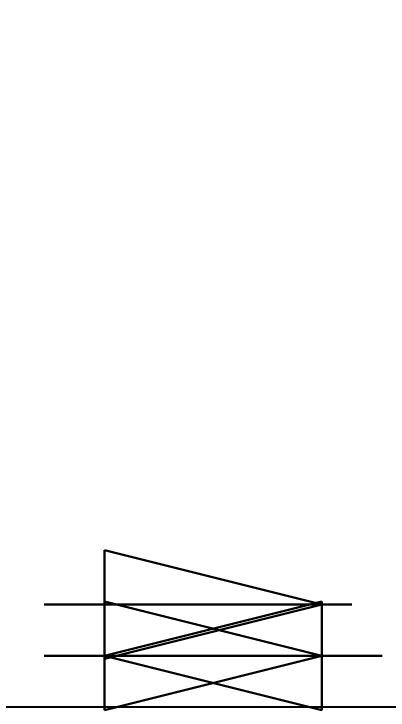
# Model space of a CAD drawing. Header units: millimetres. Extents: x -3034 to 15462, y -2134 to 3720.
# Drawn here: x -909 to -362, y -4 to 1013 of the extents above; entities that cross this region are included whole.
import ezdxf

# ---------------------------------------------------------------- set-up
doc = ezdxf.new("R2010")
doc.units = ezdxf.units.MM
for name, color, linetype in [('DIMENSIONS', 7, 'Continuous'), ('FLOW_INLET', 1, 'Continuous'), ('FLOW_OUTLET', 5, 'Continuous')]:
    doc.layers.add(name, color=color, linetype=linetype)
doc.styles.add('ARIAL', font='arial.ttf')
doc.dimstyles.get("Standard").update_dxf_attribs({"dimtxt": 2.5, "dimasz": 2.5, "dimexe": 1.25, "dimexo": 0.625, "dimtad": 1, "dimcen": 2.5, "dimazin": 3, "dimtfac": 1, "dimtmove": 0, "dimatfit": 3})

msp = doc.modelspace()

# ---------------------------------------------------------------- linework, layer by layer
at = {"layer": 'FLOW_INLET', "color": 1, "lineweight": 30}
for p, q in [((-776.1, 229.4), (-458.6, 150)), ((-776.1, 70.6), (-776.1, 229.4)), ((-776.1, 154.4), (-458.6, 75)), ((-776.1, -4.4), (-776.1, 154.4)), ((-864.3, 150), (-414.5, 150)), ((-776.1, 70.6), (-458.6, 150)), ((-864.3, 75), (-414.5, 75)), ((-776.1, -4.4), (-458.6, 75))]:
    msp.add_line(p, q, dxfattribs=at)
at = {"layer": 'FLOW_OUTLET', "color": 5, "lineweight": 30}
for p, q in [((-458.6, 154.4), (-776.1, 75)), ((-458.6, 154.4), (-776.1, 75)), ((-458.6, -4.4), (-458.6, 154.4)), ((-458.6, -4.4), (-458.6, 154.4)), ((-370.4, 75), (-820.2, 75)), ((-370.4, 75), (-820.2, 75)), ((-458.6, -4.4), (-776.1, 75)), ((-458.6, -4.4), (-776.1, 75))]:
    msp.add_line(p, q, dxfattribs=at)

# ---------------------------------------------------------------- dimensions: what is measured, and where the dimension line sits
at = {"layer": 'DIMENSIONS'}
for base, p2 in [((-2716.4, 0), (-158.7, 3000)), ((-2363.6, 0), (-158.7, 3000)), ((-2010.8, 0), (-158.7, 3000)), ((-1305.3, 0), (-158.7, 1560))]:
    msp.add_linear_dim(base=base, p1=(-158.7, 0), p2=p2, angle=90, dimstyle='Standard', override={"dimtxt": 101.035556, "dimasz": 79.375, "dimexe": 52.916667, "dimexo": 0, "dimgap": 44.097222, "dimtad": 1, "dimtih": 0, "dimtoh": 0, "dimdec": 0, "dimtxsty": 'ARIAL', "dimclrd": 7, "dimclre": 7, "dimclrt": 7}, dxfattribs=at).render()

doc.saveas('drawing.dxf')
